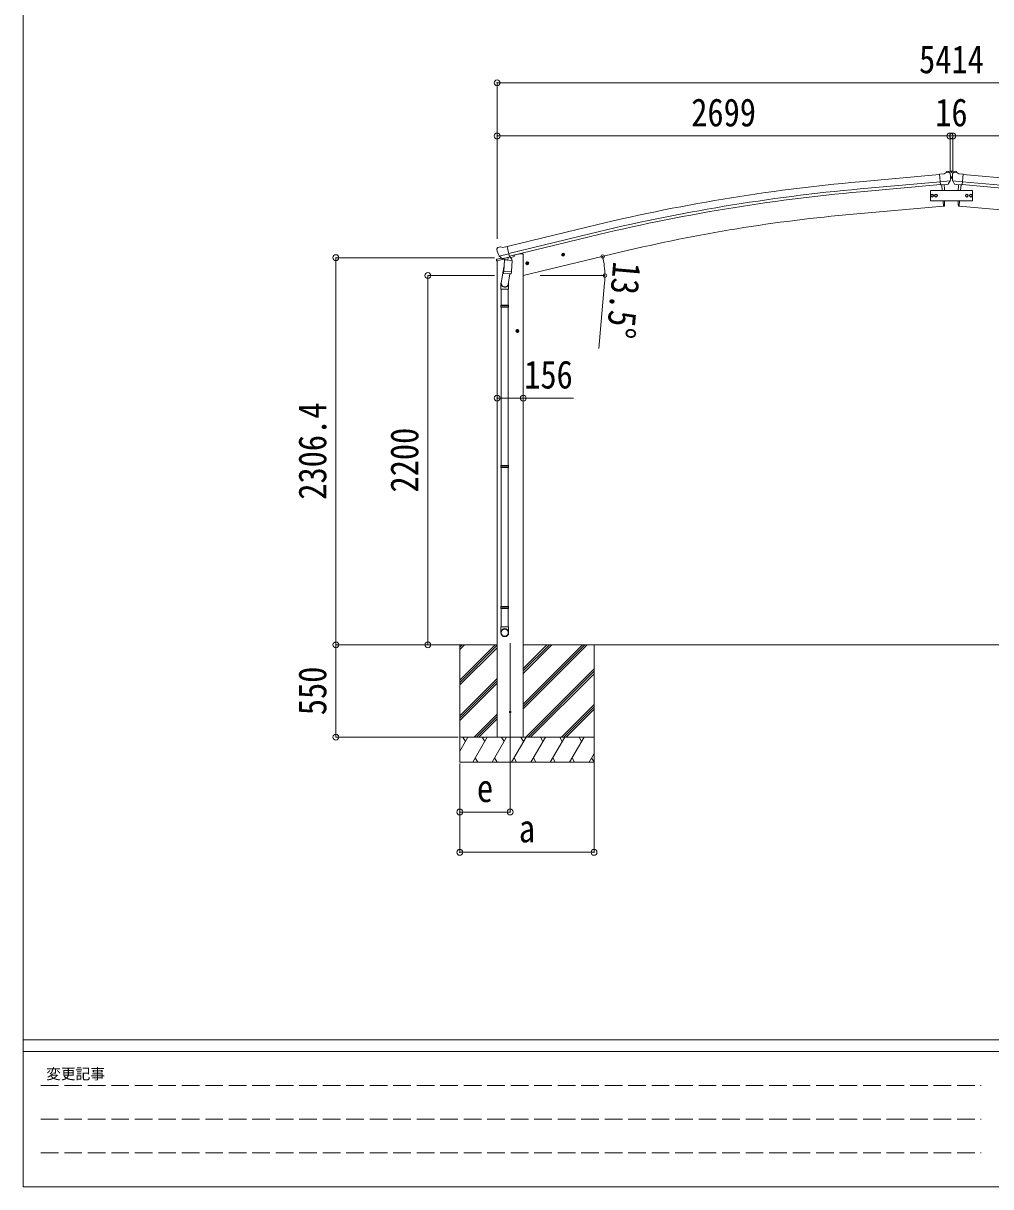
# Model space of a CAD drawing. Units: millimetres at full size. Extents: x -9783 to 33754, y -10064 to 6752.
# Drawn here: x -9783 to -4018, y -6828 to 104 of the extents above; entities that cross this region are included whole.
import ezdxf
from ezdxf.enums import TextEntityAlignment as Align

# ---------------------------------------------------------------- set-up
doc = ezdxf.new("R2010")
doc.units = ezdxf.units.MM
doc.header["$LTSCALE"] = 35
doc.header["$PDMODE"] = 32
doc.header["$PDSIZE"] = 35
doc.linetypes.add('DASHED3', pattern=[4, 3, -1])
for name, color, linetype, lineweight in [('0-0_0', 7, 'Continuous', 9), ('0-1_本体', 4, 'Continuous', 9), ('0-2_部品', 7, 'Continuous', 9), ('0-7_合掌部品', 3, 'Continuous', 9), ('0-8_PARTS2', 2, 'Continuous', 9), ('0-A_寸法', 6, 'Continuous', 9), ('F-0_240', 7, 'Continuous', 9)]:
    doc.layers.add(name, color=color, linetype=linetype, lineweight=lineweight)
doc.styles.add('ＭＳ ゴシック', font='')
doc.styles.get('ＭＳ ゴシック').set_extended_font_data('MS Gothic')

msp = doc.modelspace()

# ---------------------------------------------------------------- linework, layer by layer
at = {"layer": '0-0_0'}
for p, q in [((-7555.86, -3599.05), (-6959.53, -3599.05)), ((-7181.78, -3599.05), (-7181.78, -4299.05)), ((-7181.78, -3810.28), (-6970.55, -3599.05)), ((-7181.78, -3626.43), (-7154.39, -3599.05)), ((-7181.78, -3612.29), (-7168.54, -3599.05)), ((-7181.78, -3824.42), (-6959.53, -3602.17)), ((-6804.03, -3981.31), (-6421.76, -3599.05)), ((-6804.03, -3953.03), (-6450.05, -3599.05)), ((-6804.03, -3967.17), (-6435.9, -3599.05)), ((-6804.03, -3769.18), (-6633.89, -3599.05)), ((-6804.03, -3755.04), (-6648.04, -3599.05)), ((-6804.03, -3740.9), (-6662.18, -3599.05)), ((-6804.03, -3599.05), (-1700.78, -3599.05)), ((-6381.78, -3599.05), (-6381.78, -4299.05)), ((-7181.78, -3838.56), (-6959.53, -3616.32)), ((-6787.92, -4149.05), (-6381.78, -3742.91)), ((-7181.78, -4022.41), (-6959.53, -3800.16)), ((-6773.78, -4149.05), (-6381.78, -3757.05)), ((-6759.63, -4149.05), (-6381.78, -3771.2)), ((-7181.78, -4036.55), (-6959.53, -3814.3)), ((-7181.78, -4050.7), (-6959.53, -3828.45)), ((-7096.28, -4149.05), (-6959.53, -4012.29)), ((-6575.78, -4149.05), (-6381.78, -3955.04)), ((-6561.64, -4149.05), (-6381.78, -3969.19)), ((-6547.5, -4149.05), (-6381.78, -3983.33)), ((-7082.14, -4149.05), (-6959.53, -4026.44)), ((-7068, -4149.05), (-6959.53, -4040.58)), ((-6381.78, -4149.05), (-7181.78, -4149.05)), ((-7181.78, -4232.88), (-7133.37, -4149.05)), ((-7148.38, -4175.03), (-7163.38, -4149.05)), ((-7104.51, -4299.05), (-7017.91, -4149.05)), ((-7032.91, -4175.03), (-7047.91, -4149.05)), ((-6989.04, -4299.05), (-6902.44, -4149.05)), ((-6917.44, -4175.03), (-6932.44, -4149.05)), ((-6873.57, -4299.05), (-6786.97, -4149.05)), ((-6801.97, -4175.03), (-6816.97, -4149.05)), ((-6758.1, -4299.05), (-6671.5, -4149.05)), ((-6686.5, -4175.03), (-6701.5, -4149.05)), ((-6642.63, -4299.05), (-6556.03, -4149.05)), ((-6586.03, -4149.05), (-6571.03, -4175.03)), ((-6527.16, -4299.05), (-6440.56, -4149.05)), ((-6455.56, -4175.03), (-6470.56, -4149.05)), ((-7089.51, -4273.07), (-7074.51, -4299.05)), ((-6974.04, -4273.07), (-6959.04, -4299.05)), ((-6858.57, -4273.07), (-6843.57, -4299.05)), ((-6743.1, -4273.07), (-6728.1, -4299.05)), ((-6627.63, -4273.07), (-6612.63, -4299.05)), ((-6512.16, -4273.07), (-6497.16, -4299.05)), ((-6411.69, -4299.05), (-6381.78, -4247.24)), ((-6396.69, -4273.07), (-6381.69, -4299.05)), ((-7181.78, -4299.05), (-6381.78, -4299.05))]:
    msp.add_line(p, q, dxfattribs=at)
at = {"layer": '0-1_本体'}
for p, q in [((-4322.54, -796.65), (-4800.05, -839.85)), ((-4182.26, -796.65), (-3704.75, -839.85)), ((-4318.78, -839.64), (-4796.16, -882.84)), ((-4317.31, -856.42), (-4794.65, -899.6)), ((-4187.49, -856.42), (-3710.16, -899.6)), ((-4186.02, -839.64), (-3708.64, -882.84)), ((-4836.86, -1033.47), (-4298.91, -986.41)), ((-3667.95, -1033.47), (-4205.89, -986.41)), ((-6899.38, -1225.46), (-6416.5, -1107.98)), ((-6889.3, -1267.43), (-6406.29, -1149.96)), ((-6885.37, -1283.81), (-6402.31, -1166.32)), ((-6959.4, -1308.76), (-6959.4, -4149.05)), ((-6823.9, -1269.05), (-6857.41, -1277.1)), ((-6803.9, -1269.05), (-6823.9, -1269.05)), ((-6803.9, -1399.05), (-6218.23, -1258.44)), ((-6803.9, -1269.05), (-6803.9, -4149.05)), ((-6828.4, -1728.55), (-6848.4, -1728.55)), ((-6838.4, -1721.05), (-6844.9, -1724.8)), ((-6844.9, -1724.8), (-6844.9, -1732.3)), ((-6844.9, -1732.3), (-6838.4, -1736.06)), ((-6838.4, -1738.55), (-6838.4, -1718.55)), ((-6831.9, -1724.8), (-6838.4, -1721.05))]:
    msp.add_line(p, q, dxfattribs=at)
at = {"layer": '0-1_本体', "color": 6}
msp.add_line((-6803.4, -2129.23), (-6959.4, -2129.23), dxfattribs=at)
at = {"layer": '0-1_本体'}
msp.add_lwpolyline([(-6838.4, -1736.06), (-6831.9, -1732.3), (-6831.9, -1724.8)], dxfattribs=at)
for radius in [8.5, 7.7, 6.5]:
    msp.add_circle((-6838.4, -1728.55), radius, dxfattribs=at)
for centre, radius, start, end in [((-3803.93, -11849.86), 11054.98, 95.16866, 103.66973), ((-3803.93, -11849.86), 11011.82, 95.16974, 103.66973), ((-3803.93, -11849.86), 10994.98, 95.16974, 103.66973), ((-4013.87, -10440.25), 9442.71, 95.00001, 103.5)]:
    msp.add_arc(centre, radius, start, end, dxfattribs=at)
at = {"layer": '0-2_部品'}
for p, q in [((-6960.96, -1242.6), (-6960.69, -1243.75)), ((-6956.74, -1234.03), (-6960.6, -1240.32)), ((-6953.65, -1231.78), (-6940.46, -1228.61)), ((-6925.91, -1231.29), (-6939.17, -1228.59)), ((-6925.91, -1231.29), (-6899.97, -1225.06)), ((-6962.09, -1310.93), (-6919.38, -1300.68)), ((-6962.09, -1304.04), (-6962.09, -1310.93)), ((-6933.58, -1294.83), (-6959.79, -1301.13)), ((-6946.91, -1282.91), (-6889.4, -1269.1)), ((-6930.06, -1297.82), (-6946.43, -1283.33)), ((-6927.35, -1298.39), (-6919.83, -1296.58)), ((-6926.51, -1298.28), (-6924.98, -1297.91)), ((-6924.98, -1297.91), (-6888.28, -1289.1)), ((-6923.14, -1298.14), (-6923.19, -1298.88)), ((-6922.44, -1299.92), (-6896.62, -1306.36)), ((-6915.52, -1305.27), (-6920.19, -1372.1)), ((-6869.83, -1308.46), (-6915.52, -1305.27)), ((-6913.74, -1302.09), (-6913.97, -1305.38)), ((-6894.23, -1290.92), (-6895.25, -1305.53)), ((-6888.28, -1289.1), (-6886.75, -1288.73)), ((-6885.19, -1286.63), (-6884.25, -1286.69)), ((-6884.25, -1286.69), (-6870.94, -1302.01)), ((-6880.26, -1291.29), (-6861.37, -1286.75)), ((-6874.51, -1375.3), (-6869.83, -1308.46)), ((-6870.94, -1302.01), (-6871.38, -1308.35)), ((-6857.53, -1278.58), (-6857.53, -1281.89)), ((-6777.16, -1335.54), (-6781.83, -1316.09)), ((-6575.29, -1276.8), (-6555.85, -1272.13)), ((-6570.74, -1269.02), (-6572.87, -1276.21)), ((-6563.44, -1267.26), (-6570.74, -1269.02)), ((-6563.24, -1284.18), (-6567.9, -1264.74)), ((-6558.27, -1272.71), (-6563.44, -1267.26)), ((-6560.4, -1279.91), (-6558.27, -1272.71)), ((-6918.46, -1347.34), (-6934.38, -1443.51)), ((-6921.05, -1384.57), (-6920.18, -1372.1)), ((-6920.66, -1385.93), (-6920.66, -1385.93)), ((-6874.51, -1375.3), (-6920.19, -1372.1)), ((-6874.52, -1375.3), (-6875.41, -1387.99)), ((-6789.22, -1328.15), (-6769.77, -1323.48)), ((-6784.66, -1320.37), (-6786.79, -1327.57)), ((-6777.36, -1318.62), (-6784.66, -1320.37)), ((-6772.19, -1324.07), (-6777.36, -1318.62)), ((-6774.32, -1331.26), (-6772.19, -1324.07)), ((-6936.53, -1480.67), (-6936.53, -1446.32)), ((-6919.21, -1386.71), (-6877.51, -1389.62)), ((-6882.94, -1389.24), (-6893.67, -1452.83)), ((-6890.53, -1446.01), (-6890.53, -1480.67)), ((-6890.53, -1480.67), (-6936.53, -1480.67)), ((-6934.53, -1480.67), (-6934.53, -1574.67)), ((-6892.53, -1480.67), (-6892.53, -1574.67)), ((-6936.53, -1576.67), (-6935.53, -1574.67)), ((-6890.53, -1576.67), (-6936.53, -1576.67)), ((-6890.53, -1584.67), (-6936.53, -1584.67)), ((-6891.53, -1574.67), (-6935.53, -1574.67)), ((-6891.53, -1586.67), (-6935.53, -1586.67)), ((-6934.53, -1586.67), (-6934.53, -2530.86)), ((-6892.53, -1586.67), (-6892.53, -2530.86)), ((-6890.53, -1576.67), (-6891.53, -1574.67)), ((-6890.53, -1584.67), (-6891.53, -1586.67)), ((-6890.53, -1576.67), (-6890.53, -1584.67)), ((-6828.03, -1730.73), (-6848.03, -1730.73)), ((-6838.03, -1723.23), (-6844.53, -1726.98)), ((-6844.53, -1726.98), (-6844.53, -1734.48)), ((-6838.03, -1740.73), (-6838.03, -1720.73)), ((-6831.53, -1726.98), (-6838.03, -1723.23)), ((-6844.53, -1734.48), (-6838.03, -1738.24)), ((-6936.53, -2532.86), (-6935.53, -2530.86)), ((-6890.53, -2532.86), (-6936.53, -2532.86)), ((-6890.53, -2540.86), (-6936.53, -2540.86)), ((-6891.53, -2530.86), (-6935.53, -2530.86)), ((-6891.53, -2542.86), (-6935.53, -2542.86)), ((-6934.53, -2542.86), (-6934.53, -3371.04)), ((-6892.53, -2542.86), (-6892.53, -3371.04)), ((-6890.53, -2532.86), (-6891.53, -2530.86)), ((-6890.53, -2540.86), (-6891.53, -2542.86)), ((-6890.53, -2532.86), (-6890.53, -2540.86)), ((-6936.53, -3373.04), (-6935.53, -3371.04)), ((-6890.53, -3373.04), (-6936.53, -3373.04)), ((-6890.53, -3381.04), (-6936.53, -3381.04)), ((-6891.53, -3371.04), (-6935.53, -3371.04)), ((-6891.53, -3383.04), (-6935.53, -3383.04)), ((-6934.53, -3383.04), (-6934.53, -3493.04)), ((-6892.53, -3383.04), (-6892.53, -3493.04)), ((-6890.53, -3373.04), (-6891.53, -3371.04)), ((-6890.53, -3381.04), (-6891.53, -3383.04)), ((-6890.53, -3373.04), (-6890.53, -3381.04)), ((-6936.53, -3527.19), (-6936.53, -3493.04)), ((-6890.53, -3493.04), (-6936.53, -3493.04)), ((-6890.53, -3527.19), (-6890.53, -3493.04))]:
    msp.add_line(p, q, dxfattribs=at)
for points in [[(-6894.55, -1290.51), (-6884.82, -1288.18), (-6899.97, -1225.06)], [(-6947.18, -1282.33), (-6946.59, -1283.17), (-6946.43, -1283.33)], [(-6894.55, -1290.51), (-6894.78, -1290.66), (-6919.55, -1296.61), (-6919.83, -1296.58)], [(-6572.87, -1276.21), (-6567.7, -1281.66), (-6560.4, -1279.91)], [(-6786.79, -1327.57), (-6781.62, -1333.02), (-6774.32, -1331.26)], [(-6936.53, -1576.67), (-6936.53, -1584.67), (-6935.53, -1586.67)], [(-6838.03, -1738.24), (-6831.53, -1734.48), (-6831.53, -1726.98)], [(-6936.53, -2532.86), (-6936.53, -2540.86), (-6935.53, -2542.86)], [(-6936.53, -3373.04), (-6936.53, -3381.04), (-6935.53, -3383.04)]]:
    msp.add_lwpolyline(points, dxfattribs=at)
for centre, radius in [((-6565.57, -1274.46), 8.5), ((-6565.57, -1274.46), 7.7), ((-6565.57, -1274.46), 6.5), ((-6779.49, -1325.82), 8.5), ((-6779.49, -1325.82), 7.7), ((-6779.49, -1325.82), 6.5), ((-6838.03, -1730.73), 8.5), ((-6838.03, -1730.73), 7.7), ((-6838.03, -1730.73), 6.5)]:
    msp.add_circle(centre, radius, dxfattribs=at)
at = {"layer": '0-2_部品', "color": 4}
msp.add_circle((-6881.65, -3999.05), 4.5, dxfattribs=at)
at = {"layer": '0-2_部品'}
for centre, radius, start, end in [((-6763.88, -1196.5), 202.4, 193.5, 205.09125), ((-6952.48, -1236.64), 5, 103.5, 148.5), ((-6939.76, -1231.53), 3, 78.5, 103.5), ((-6959.09, -1304.04), 3, 103.5, 180), ((-6926.63, -1297.79), 0.5, 248.23754, 283.5), ((-6923.64, -1298.1), 0.5, 356, 103.5), ((-6922.2, -1298.95), 1, 176, 256), ((-6896.27, -1305.39), 1.03, 250.03897, 351.96569), ((-6893.63, -1291.01), 0.604, 100.59842, 172.20595), ((-6886.86, -1288.25), 0.5, 283.5, 318.76246), ((-6862.53, -1281.89), 5, 283.5, 0), ((-6919.11, -1384.74), 1.95, 175.04017, 217.47766), ((-6919.07, -1384.71), 2, 217.40962, 266), ((-6906.53, -1446.32), 30, 177.45142, 180), ((-6877.37, -1387.63), 2, 266, 349.46843)]:
    msp.add_arc(centre, radius, start, end, dxfattribs=at)
for centre, major_axis, ratio, start_param, end_param in [((-6958.04, -1241.89), (-1.57, -2.57), 0.99628, 4.712389, 5.4996506), ((-6928.07, -1295.56), (-0.73, -2.92), 0.997631, 5.8041905, 6.6006116), ((-6928.01, -1295.34), (2.63, 3.16), 0.650902, 4.0958226, 4.1686332), ((-6928.04, -1295.46), (-0.73, -2.92), 0.997631, 0.3902369, 0.4789948), ((-6913.53, -1446.01), (23, 0), 0.996195, 2.5560258, 6.5663028), ((-6913.53, -1446.01), (21, 0), 0.996195, 2.9349147, 5.9512394), ((-6913.53, -3525.44), (-23, 0), 0.996195, 3.1415927, 6.2831853), ((-6913.53, -3527.19), (-23, 0), 0.996195, 3.1415927, 6.2831853), ((-6913.53, -3527.19), (0, -23.43), 0.981806, 4.712389, 7.8539816)]:
    msp.add_ellipse(centre, major_axis=major_axis, ratio=ratio, start_param=start_param, end_param=end_param, dxfattribs=at)
msp.add_ellipse((-6913.53, -3527.19), major_axis=(21, 0), ratio=0.996195, dxfattribs=at)
at = {"layer": '0-7_合掌部品'}
for p, q in [((-4295.74, -792.2), (-4322.3, -794.53)), ((-4316.65, -859.19), (-4322.3, -794.53)), ((-4295.74, -792.2), (-4284.02, -785.43)), ((-4269.11, -783.85), (-4282.78, -785.04)), ((-4256.17, -776.87), (-4280.31, -778.98)), ((-4259.98, -789.6), (-4265.46, -785)), ((-4258.91, -791.64), (-4258.8, -792.98)), ((-4258.19, -818.37), (-4246.15, -818.37)), ((-4256.17, -776.87), (-4248.17, -776.87)), ((-4250.91, -781.59), (-4250.07, -781.59)), ((-4250.91, -814.29), (-4250.07, -814.29)), ((-4248.17, -776.87), (-4224.03, -778.98)), ((-4245.42, -791.64), (-4245.54, -792.98)), ((-4244.36, -789.6), (-4238.87, -785)), ((-4235.22, -783.85), (-4221.56, -785.04)), ((-4220.67, -784.81), (-4224.03, -778.98)), ((-4220.67, -785), (-4220.67, -784.81)), ((-4208.6, -792.2), (-4220.32, -785.43)), ((-4208.6, -792.2), (-4182.03, -794.53)), ((-4187.69, -859.19), (-4182.03, -794.53)), ((-4259.44, -834.49), (-4318.35, -839.64)), ((-4306.68, -858.32), (-4316.65, -859.19)), ((-4309.67, -858.58), (-4306.67, -892.92)), ((-4309.67, -858.58), (-4306.67, -892.92)), ((-4273.08, -855.37), (-4280.78, -856.05)), ((-4270.69, -853.98), (-4259.76, -835.04)), ((-4244.9, -834.49), (-4185.98, -839.64)), ((-4233.64, -853.98), (-4244.58, -835.04)), ((-4231.26, -855.37), (-4223.55, -856.05)), ((-4194.66, -858.58), (-4197.67, -892.92)), ((-4194.66, -858.58), (-4197.67, -892.92)), ((-4197.65, -858.32), (-4187.69, -859.19)), ((-4301.42, -952.92), (-4298.51, -986.18)), ((-4301.42, -952.92), (-4298.51, -986.18)), ((-4202.92, -952.92), (-4205.83, -986.18)), ((-4202.92, -952.92), (-4205.83, -986.18)), ((-4298.51, -986.18), (-4296.45, -985.93)), ((-4205.83, -986.18), (-4207.88, -985.93))]:
    msp.add_line(p, q, dxfattribs=at)
for points in [[(-4283.67, -785), (-4283.67, -784.81), (-4280.31, -778.98)], [(-4253.43, -780.75), (-4254.27, -780.75), (-4254.27, -781.59), (-4253.43, -781.59)], [(-4253.43, -813.45), (-4254.27, -813.45), (-4254.27, -814.29), (-4253.43, -814.29)], [(-4251.75, -779.91), (-4251.75, -779.07), (-4252.59, -779.07), (-4252.59, -779.91)], [(-4252.59, -782.43), (-4252.59, -783.27), (-4251.75, -783.27), (-4251.75, -782.43)], [(-4251.75, -812.61), (-4251.75, -811.77), (-4252.59, -811.77), (-4252.59, -812.61)], [(-4252.59, -815.13), (-4252.59, -815.97), (-4251.75, -815.97), (-4251.75, -815.13)], [(-4250.07, -781.59), (-4250.07, -780.75), (-4250.91, -780.75)], [(-4250.07, -814.29), (-4250.07, -813.45), (-4250.91, -813.45)], [(-4306.68, -858.32), (-4306.41, -858.38), (-4281.04, -856.16), (-4280.78, -856.05)], [(-4259.36, -833.86), (-4259.65, -834.84), (-4259.76, -835.04)], [(-4244.97, -833.86), (-4244.68, -834.84), (-4244.58, -835.04)], [(-4197.65, -858.32), (-4197.92, -858.38), (-4223.3, -856.16), (-4223.55, -856.05)]]:
    msp.add_lwpolyline(points, dxfattribs=at)
for points in [[(-4127.19, -952.92), (-4127.19, -892.92), (-4377.19, -892.92), (-4377.19, -952.92)], [(-4375.2, -922.92), (-4371.45, -916.42), (-4363.94, -916.42), (-4360.19, -922.92), (-4363.94, -929.42), (-4371.45, -929.42)], [(-4351.7, -922.92), (-4347.95, -916.42), (-4340.44, -916.42), (-4336.69, -922.92), (-4340.44, -929.42), (-4347.95, -929.42)], [(-4152.69, -922.92), (-4156.44, -916.42), (-4163.95, -916.42), (-4167.7, -922.92), (-4163.95, -929.42), (-4156.44, -929.42)], [(-4129.19, -922.92), (-4132.94, -916.42), (-4140.45, -916.42), (-4144.2, -922.92), (-4140.45, -929.42), (-4132.94, -929.42)]]:
    msp.add_lwpolyline(points, close=True, dxfattribs=at)
for centre, radius in [((-4252.17, -781.17), 3.5), ((-4252.17, -813.87), 3.5), ((-4367.69, -922.92), 8.5), ((-4367.69, -922.92), 7.7), ((-4367.69, -922.92), 6.5), ((-4344.19, -922.92), 8.5), ((-4344.19, -922.92), 7.7), ((-4344.19, -922.92), 6.5), ((-4160.19, -922.92), 8.5), ((-4160.19, -922.92), 7.7), ((-4160.19, -922.92), 6.5), ((-4136.69, -922.92), 8.5), ((-4136.69, -922.92), 7.7), ((-4136.69, -922.92), 6.5)]:
    msp.add_circle(centre, radius, dxfattribs=at)
for centre, radius, start, end in [((-4282.52, -788.03), 3, 95, 120), ((-4268.68, -788.83), 5, 50.00648, 94.99352), ((-4460.42, -810.62), 202.4, 353.4085, 5), ((-4253.43, -779.91), 0.84, 270, 0), ((-4253.43, -782.43), 0.84, 0, 90), ((-4253.43, -812.61), 0.84, 270, 0), ((-4253.43, -815.13), 0.84, 0, 90), ((-4250.91, -779.91), 0.84, 180, 270), ((-4250.91, -782.43), 0.84, 90, 180), ((-4250.91, -812.61), 0.84, 180, 270), ((-4250.91, -815.13), 0.84, 90, 180), ((-4043.91, -810.62), 202.4, 175, 186.5915), ((-4235.66, -788.83), 5, 85.00648, 129.99352), ((-4221.82, -788.03), 3, 60, 85), ((-5192.27, -930.37), 900, 2.38465, 4.64986), ((-3312.06, -930.37), 900, 175.35014, 177.61535), ((-5192.27, -930.37), 900, 356.63919, 358.5641), ((-3312.06, -930.37), 900, 181.4359, 183.36081), ((-4296.82, -982.95), 3, 277, 356.63919), ((-4207.52, -982.95), 3, 183.36081, 263)]:
    msp.add_arc(centre, radius, start, end, dxfattribs=at)
for centre, major_axis, ratio, start_param, end_param in [((-4254.59, -787.6), (-15.35, 3.44), 0.101033, 5.9751426, 5.9753737), ((-4261.91, -791.9), (2.71, -1.31), 0.997474, 0.5366567, 1.3225652), ((-4242.42, -791.9), (-2.71, -1.31), 0.997474, 4.9606201, 5.7465286), ((-4249.75, -787.6), (15.35, 3.44), 0.101033, 0.3078116, 0.3080427), ((-4273.35, -852.38), (1.62, -2.54), 0.997631, 5.8041905, 5.8929484), ((-4273.41, -852.27), (-3.5, 2.17), 0.650902, 2.1145521, 2.1873627), ((-4273.29, -852.47), (1.62, -2.54), 0.997631, 5.965759, 6.7621801), ((-4231.04, -852.47), (-1.62, -2.54), 0.997631, 5.8041905, 6.6006116), ((-4230.92, -852.27), (3.5, 2.17), 0.650902, 4.0958226, 4.1686332), ((-4230.99, -852.38), (-1.62, -2.54), 0.997631, 0.3902369, 0.4789948)]:
    msp.add_ellipse(centre, major_axis=major_axis, ratio=ratio, start_param=start_param, end_param=end_param, dxfattribs=at)
at = {"layer": '0-8_PARTS2'}
msp.add_line((-6881.65, -3589.84), (-6881.65, -4349.05), dxfattribs=at)
at = {"layer": '0-A_寸法'}
for p, q in [((-6959.4, -250.69), (-6959.4, -567.31)), ((-6959.4, -250.69), (-1545.4, -250.69)), ((-6959.4, -567.31), (-6959.4, -1179.54)), ((-6959.4, -567.31), (-4260.4, -567.31)), ((-4260.4, -567.31), (-4244.4, -567.31)), ((-4260.4, -567.31), (-4260.4, -774.06)), ((-4260.4, -567.31), (-4260.4, -774.06)), ((-4244.4, -567.31), (-4244.4, -774.06)), ((-4244.4, -567.31), (-4244.4, -774.06)), ((-4244.4, -567.31), (-1545.4, -567.31)), ((-7919.98, -3599.05), (-7919.98, -1292.65)), ((-7919.98, -1292.65), (-6974.89, -1292.65)), ((-7372.01, -3599.05), (-7372.01, -1399.05)), ((-7372.01, -1399.05), (-6974.89, -1399.05)), ((-6702.9, -1399.05), (-6316.05, -1399.05)), ((-6318.9, -1441.51), (-6353.26, -1834.01)), ((-6803.4, -2129.23), (-6503.4, -2129.23)), ((-7919.98, -3599.05), (-7191.86, -3599.05)), ((-7919.98, -4149.05), (-7919.98, -3599.05)), ((-7919.98, -4149.05), (-7191.86, -4149.05)), ((-6381.65, -4835.42), (-6381.65, -4274.26)), ((-7181.65, -4835.42), (-7181.65, -4306.47)), ((-7181.65, -4595.44), (-7181.65, -4306.47)), ((-6881.4, -4595.44), (-6881.4, -4306.47)), ((-6881.4, -4595.44), (-7181.65, -4595.44)), ((-7181.65, -4835.42), (-6381.65, -4835.42))]:
    msp.add_line(p, q, dxfattribs=at)
for centre in [(-6330.5, -1285.4), (-6317.05, -1399.05)]:
    msp.add_circle(centre, 10.62, dxfattribs=at)
for start, end in [(0, 13.5), (354.99678, 0)]:
    msp.add_arc((-6803.9, -1399.05), 486.86, start, end, dxfattribs=at)
for p in [(-6959.4, -250.69), (-6959.4, -567.31), (-4260.4, -567.31), (-4244.4, -567.31), (-7919.98, -1292.65), (-7372.01, -1399.05), (-6959.4, -2129.23), (-6803.4, -2129.23), (-7919.98, -3599.05), (-7372.01, -3599.05), (-7919.98, -4149.05), (-7181.65, -4595.44), (-6881.4, -4595.44), (-7181.65, -4835.42), (-6381.65, -4835.42)]:
    msp.add_point(p, dxfattribs=at)
at = {"layer": 'F-0_240', "color": 5}
for p, q in [((-9783.03, 6751.9), (-9783.03, -6828.1)), ((-9783.03, -5953.1), (9396.97, -5953.1)), ((-9783.03, -6023.1), (6285.75, -6023.1)), ((-9783.03, -6828.1), (9396.97, -6828.1))]:
    msp.add_line(p, q, dxfattribs=at)
at = {"layer": 'F-0_240', "color": 4, "linetype": 'DASHED3'}
for p, q in [((-9678.03, -6224.35), (-4074.25, -6224.35)), ((-9678.03, -6425.6), (-4074.25, -6425.6)), ((-9678.03, -6626.85), (-4074.25, -6626.85))]:
    msp.add_line(p, q, dxfattribs=at)

# ---------------------------------------------------------------- texts
at = {"layer": '0-A_寸法', "color": 7, "style": 'ＭＳ ゴシック', "width": 0.85}
for s, p in [('5414', (-4444.9, -243.69)), ('2699', (-5802.4, -560.31)), ('16', (-4348.65, -560.31)), ('156', (-6797.78, -2122.23)), ('e', (-7079.78, -4585.94)), ('a', (-6829.78, -4825.92))]:
    msp.add_text(s, height=166.8, dxfattribs=at).set_placement(p, align=Align.BOTTOM_LEFT)
for s, rotation, p in [('13.5°', 264.997, (-6316.45, -1307.46)), ('2306.4', 90, (-7926.98, -2734.6)), ('2200', 90, (-7379.01, -2691.55)), ('550', 90, (-7926.98, -4018.43))]:
    msp.add_text(s, height=166.8, rotation=rotation, dxfattribs=at).set_placement(p, align=Align.BOTTOM_LEFT)
at = {"layer": 'F-0_240', "style": 'ＭＳ ゴシック'}
msp.add_text('変更記事', height=64.15, dxfattribs=at).set_placement((-9646.27, -6206.85), align=Align.BOTTOM_LEFT)

doc.saveas('drawing.dxf')
